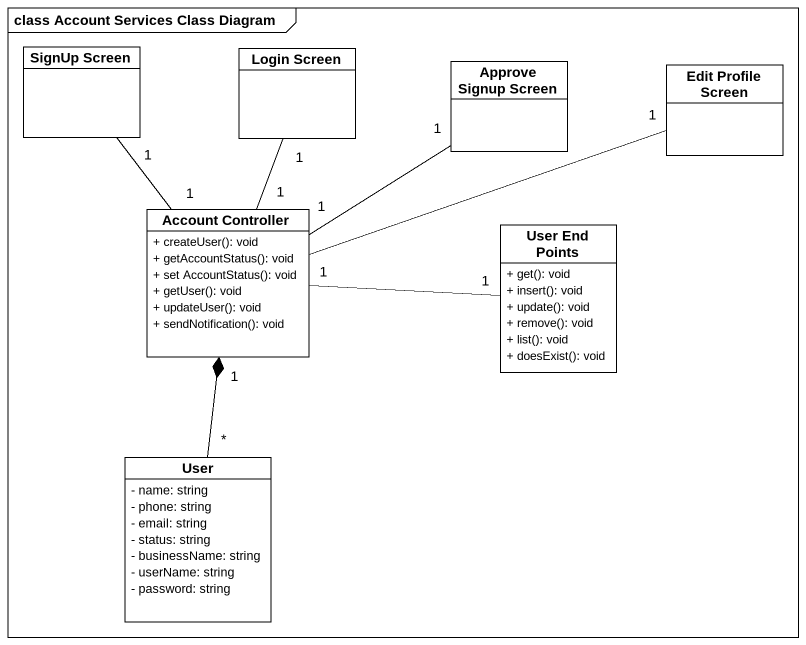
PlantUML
@startuml
mainframe class Account Services Class Diagram
hide circle
hide empty members
skinparam classAttributeIconSize 0
class "SignUp Screen" as SignUp_Screen
class "Login Screen" as Login_Screen
class "Approve Signup Screen" as Approve_Signup_Screen
class "Edit Profile Screen" as Edit_Profile_Screen
class "Account Controller" as Account_Controller {
  + createUser(): void
  + getAccountStatus(): void
  + set AccountStatus(): void
  + getUser(): void
  + updateUser(): void
  + sendNotification(): void
}
class "User End Points" as User_End_Points {
  + get(): void
  + insert(): void
  + update(): void
  + remove(): void
  + list(): void
  + doesExist(): void
}
class User {
  - name: string
  - phone: string
  - email: string
  - status: string
  - businessName: string
  - userName: string
  - password: string
}
SignUp_Screen "1" -- "1" Account_Controller
Login_Screen "1" -- "1" Account_Controller
Approve_Signup_Screen "1" -- "1" Account_Controller
Edit_Profile_Screen "1" -left- Account_Controller
User_End_Points "1" -left- "1" Account_Controller
User "*" -up-* "1" Account_Controller
@enduml
